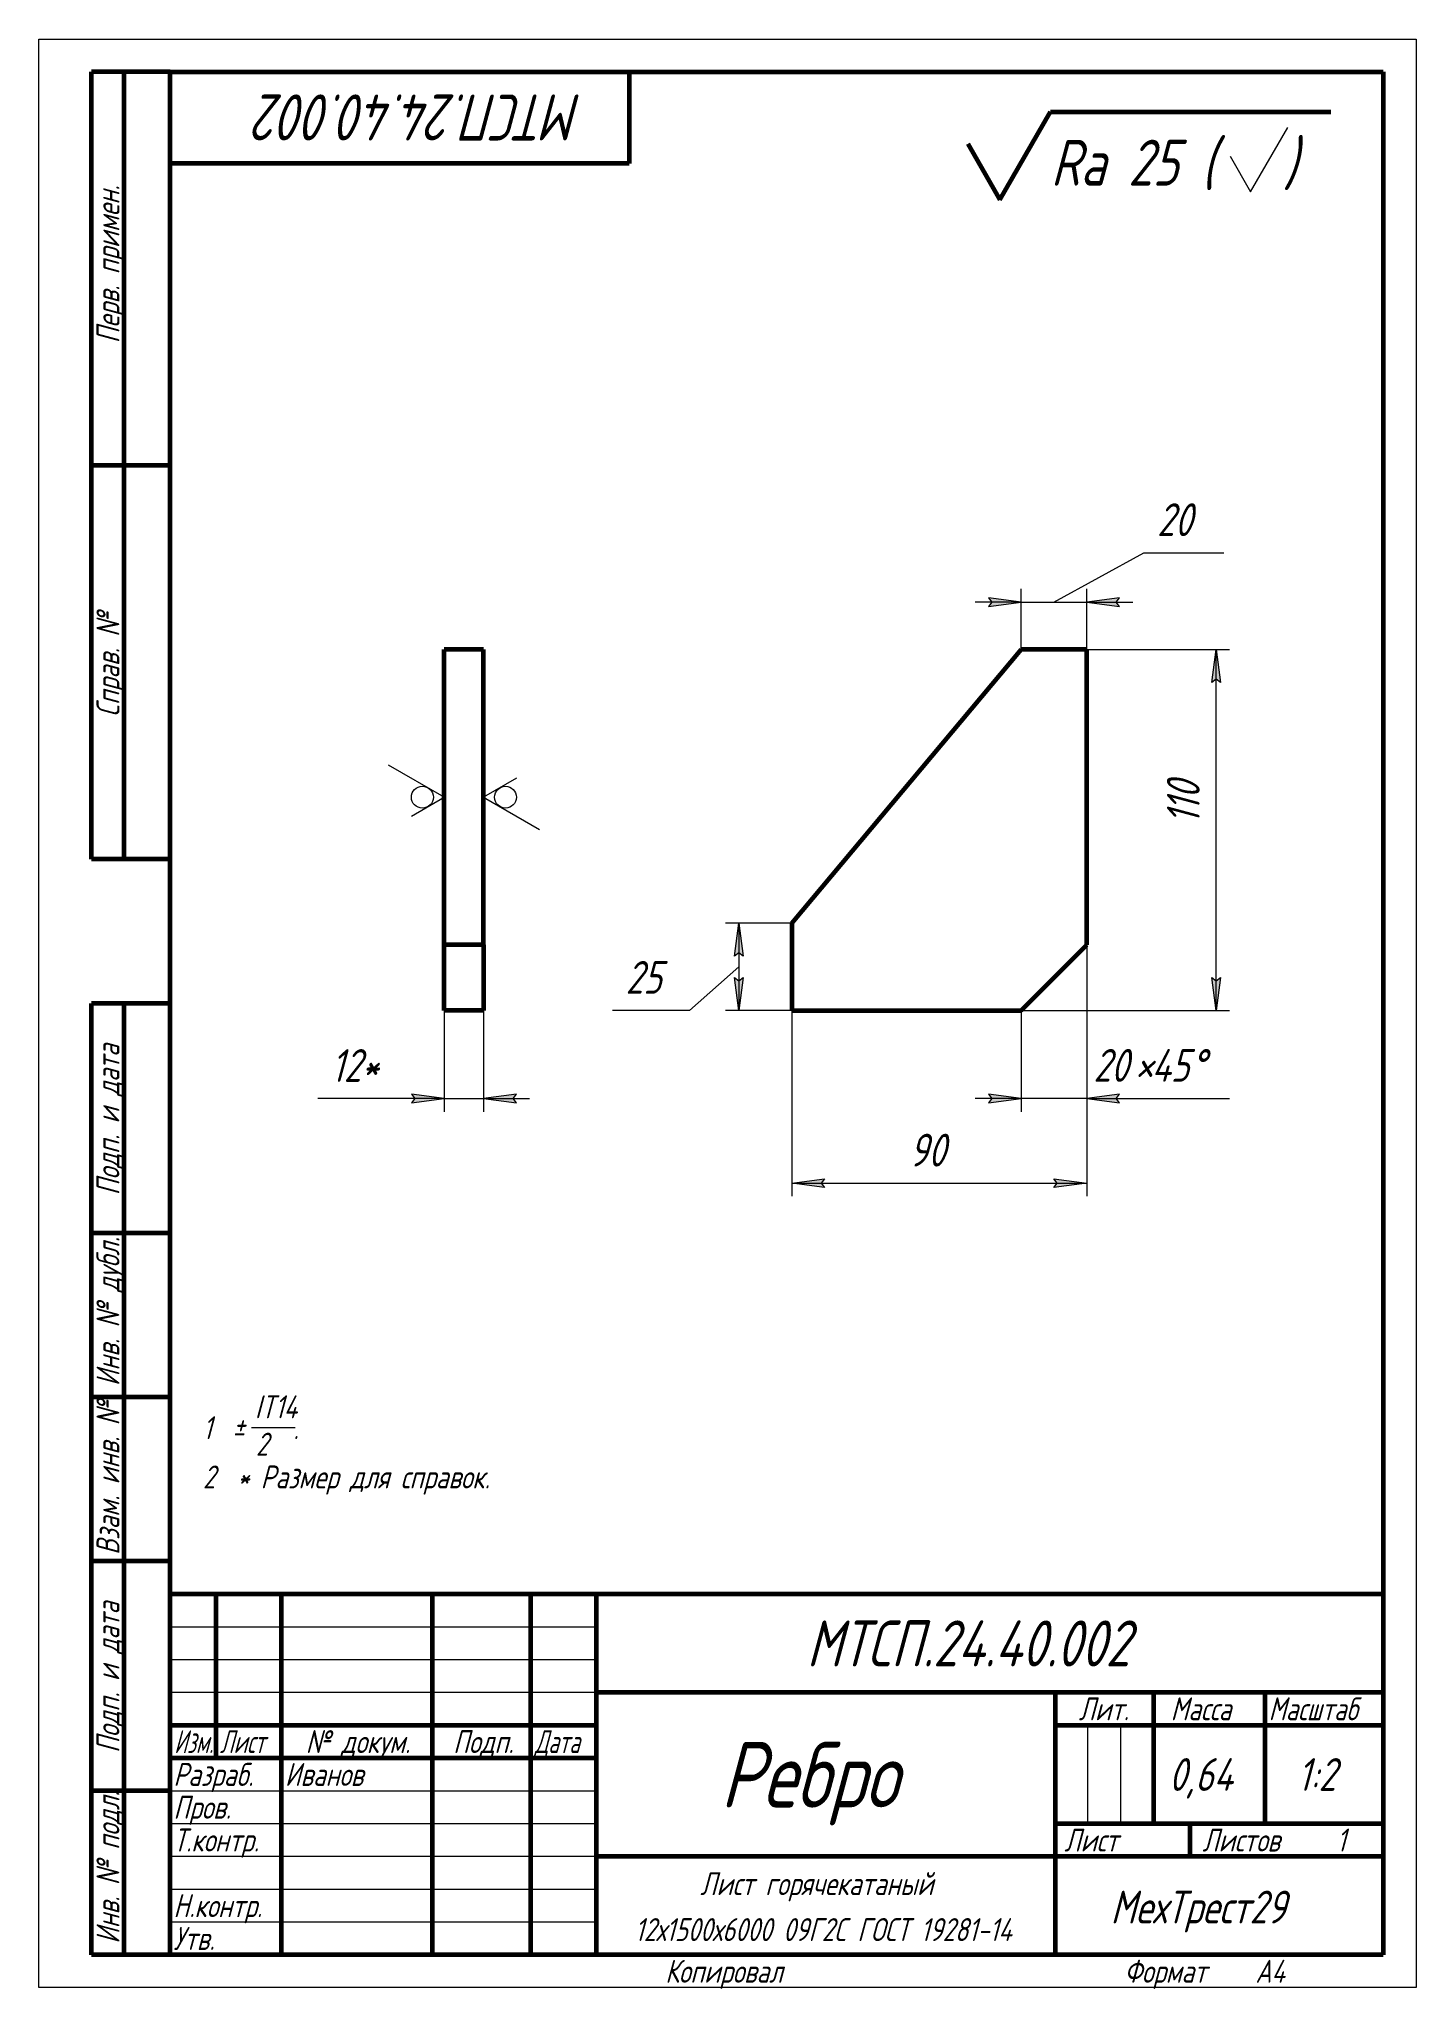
# Model space of a CAD drawing. Header units: millimetres. Extents: x 0 to 210, y 0 to 297.
import ezdxf

# ---------------------------------------------------------------- set-up
doc = ezdxf.new("R2010")
doc.units = ezdxf.units.MM
doc.linetypes.add('K5LT_BASIC', pattern=[0])
doc.linetypes.add('K5LT_THIN', pattern=[0])
doc.layers.add('Системный слой', color=7, linetype='Continuous')
doc.styles.add('KDIMTEXTSTYLE', font='GOST_AU.SHX', dxfattribs={"width": 0.96, "oblique": 15, "height": 5})
doc.styles.add('KTEXTSTYLE', font='GOST_AU.SHX', dxfattribs={"width": 0.96, "height": 5})
doc.dimstyles.new('KDIMSTYLE (0.50)', dxfattribs={"dimtxt": 5, "dimasz": 1, "dimexe": 2, "dimexo": 0, "dimgap": 1, "dimtad": 1, "dimlfac": 2, "dimtxsty": 'KDIMTEXTSTYLE', "dimsah": 1, "dimcen": 0, "dimdle": 1, "dimadec": 0, "dimazin": 0, "dimtfac": 0.667, "dimtmove": 0, "dimatfit": 3, "dimfxl": 1, "dimtvp": 1, "dimtolj": 1, "dimtzin": 0, "dimarcsym": 0})

# ---------------------------------------------------------------- blocks, each defined once
blk = doc.blocks.new('D0')
at = {"layer": 'Системный слой'}
for points in [[(119.79, 121.94), (119.29, 122.6), (119.79, 123.26), (114.79, 122.6)], [(159.79, 122.6), (154.79, 123.26), (155.29, 122.6), (154.79, 121.94)]]:
    blk.add_hatch(color=7, dxfattribs=at).paths.add_polyline_path(points)
at = {"layer": 'Системный слой', "color": 7, "linetype": 'K5LT_THIN', "lineweight": 18}
for p, q in [((159.79, 158.93), (159.79, 120.6)), ((114.79, 148.93), (114.79, 120.6)), ((114.79, 122.6), (119.79, 123.26)), ((119.79, 121.94), (114.79, 122.6)), ((119.79, 123.26), (119.29, 122.6)), ((119.29, 122.6), (119.79, 121.94)), ((155.29, 122.6), (154.79, 123.26)), ((154.79, 123.26), (159.79, 122.6)), ((159.79, 122.6), (154.79, 121.94)), ((154.79, 121.94), (155.29, 122.6))]:
    blk.add_line(p, q, dxfattribs=at)
blk.add_wipeout([(132.7, 123.6), (132.7, 130.74), (140.55, 130.74), (140.55, 123.6)]).dxf.layer = 'Системный слой'
blk.add_line((114.79, 122.6), (159.79, 122.6), dxfattribs=at)
at = {"layer": 'Системный слой', "color": 7, "insert": (132.7, 130.14), "char_height": 5, "attachment_point": 1, "style": 'KTEXTSTYLE'}
blk.add_mtext('\\H3.5;\\W0.965;\\Q15;\\Q15;\\H5.00;90', dxfattribs=at)
blk = doc.blocks.new('KDIMARROW_01')
at = {"layer": 'Системный слой'}
blk.add_hatch(color=0, dxfattribs=at).paths.add_polyline_path([(0, 0), (-5, 0.66), (-4.5, 0), (-5, -0.66)])
at = {"layer": 'Системный слой', "color": 0, "linetype": 'K5LT_THIN', "lineweight": 18}
for p, q in [((-4.5, 0), (-5, 0.66)), ((-5, 0.66), (0, 0)), ((0, 0), (-5, -0.66)), ((-5, -0.66), (-4.5, 0)), ((0, 0), (-1, 0))]:
    blk.add_line(p, q, dxfattribs=at)
blk = doc.blocks.new('D1')
at = {"layer": 'Системный слой'}
blk.add_hatch(color=7, dxfattribs=at).paths.add_polyline_path([(144.79, 134.85), (149.79, 135.5), (144.79, 136.16), (145.29, 135.5)])
at = {"layer": 'Системный слой', "color": 7, "linetype": 'K5LT_THIN', "lineweight": 18}
for p, q in [((149.79, 148.93), (149.79, 133.5)), ((149.79, 135.5), (142.79, 135.5)), ((149.79, 135.5), (144.79, 136.16)), ((144.79, 136.16), (145.29, 135.5)), ((145.29, 135.5), (144.79, 134.85)), ((144.79, 134.85), (149.79, 135.5))]:
    blk.add_line(p, q, dxfattribs=at)
blk.add_wipeout([(160.79, 136.5), (160.79, 143.76), (178.79, 143.76), (178.79, 136.5)]).dxf.layer = 'Системный слой'
at = {"layer": 'Системный слой'}
blk.add_hatch(color=7, dxfattribs=at).paths.add_polyline_path([(164.29, 135.5), (164.79, 136.16), (159.79, 135.5), (164.79, 134.85)])
at = {"layer": 'Системный слой', "color": 7, "linetype": 'K5LT_THIN', "lineweight": 18}
for p, q in [((159.79, 158.93), (159.79, 133.5)), ((159.79, 135.5), (149.79, 135.5)), ((164.79, 136.16), (159.79, 135.5)), ((159.79, 135.5), (164.79, 134.85)), ((159.79, 135.5), (166.79, 135.5)), ((159.79, 135.5), (181.54, 135.5)), ((164.29, 135.5), (164.79, 136.16)), ((164.79, 134.85), (164.29, 135.5))]:
    blk.add_line(p, q, dxfattribs=at)
at = {"layer": 'Системный слой', "color": 7, "char_height": 5, "attachment_point": 1, "style": 'KTEXTSTYLE'}
for s, insert in [('\\H3.5;\\W0.965;\\Q15;\\Q15;\\H5.00;20', (160.79, 143.06)), ('\\H3.5;\\W0.965;\\Q15;\\Q15;\\H5.00;45', (169.65, 143.06)), ('\\H3.5;\\W0.965;\\Q15;\\Q15;\\H5.00;°', (175.6, 143.06)), ('\\H3.5;\\W0.965;\\Q15;\\Q15;\\H5.00;×', (167.14, 143.06))]:
    blk.add_mtext(s, dxfattribs=dict(at, insert=insert))
blk = doc.blocks.new('KDIMARROW_02')
at = {"layer": 'Системный слой'}
blk.add_hatch(color=0, dxfattribs=at).paths.add_polyline_path([(4.5, 0), (5, 0.66), (0, 0), (5, -0.66)])
at = {"layer": 'Системный слой', "color": 0, "linetype": 'K5LT_THIN', "lineweight": 18}
for p, q in [((0, 0), (-1, 0)), ((5, 0.66), (0, 0)), ((0, 0), (5, -0.66)), ((0, 0), (7, 0)), ((4.5, 0), (5, 0.66)), ((5, -0.66), (4.5, 0))]:
    blk.add_line(p, q, dxfattribs=at)
blk = doc.blocks.new('D2')
at = {"layer": 'Системный слой'}
for points in [[(180.2, 198.93), (179.54, 203.93), (178.88, 198.93), (179.54, 199.43)], [(179.54, 148.93), (180.2, 153.93), (179.54, 153.43), (178.88, 153.93)]]:
    blk.add_hatch(color=7, dxfattribs=at).paths.add_polyline_path(points)
at = {"layer": 'Системный слой', "color": 7, "linetype": 'K5LT_THIN', "lineweight": 18}
for p, q in [((159.32, 203.93), (181.54, 203.93)), ((178.88, 198.93), (179.54, 203.93)), ((179.54, 203.93), (180.2, 198.93)), ((179.54, 199.43), (178.88, 198.93)), ((180.2, 198.93), (179.54, 199.43)), ((179.54, 148.93), (178.88, 153.93)), ((178.88, 153.93), (179.54, 153.43)), ((179.54, 153.43), (180.2, 153.93)), ((180.2, 153.93), (179.54, 148.93)), ((149.79, 148.93), (181.54, 148.93))]:
    blk.add_line(p, q, dxfattribs=at)
blk.add_wipeout([(178.54, 177.32), (171.41, 177.32), (171.41, 186.18), (178.54, 186.18)]).dxf.layer = 'Системный слой'
blk.add_line((179.54, 148.93), (179.54, 203.93), dxfattribs=at)
at = {"layer": 'Системный слой', "color": 7, "insert": (172.01, 177.32), "char_height": 5, "attachment_point": 1, "rotation": 90, "style": 'KTEXTSTYLE'}
blk.add_mtext('\\H3.5;\\W0.965;\\Q15;\\Q15;\\H5.00;110', dxfattribs=at)
blk = doc.blocks.new('D3')
at = {"layer": 'Системный слой'}
for points in [[(149.79, 211.17), (144.79, 211.83), (145.29, 211.17), (144.79, 210.51)], [(164.29, 211.17), (164.79, 211.83), (159.79, 211.17), (164.79, 210.51)]]:
    blk.add_hatch(color=7, dxfattribs=at).paths.add_polyline_path(points)
at = {"layer": 'Системный слой', "color": 7, "linetype": 'K5LT_THIN', "lineweight": 18}
for p, q in [((154.79, 211.17), (168.51, 218.69)), ((149.79, 211.17), (142.79, 211.17)), ((149.79, 211.17), (144.79, 211.83)), ((144.79, 211.83), (145.29, 211.17)), ((145.29, 211.17), (144.79, 210.51)), ((144.79, 210.51), (149.79, 211.17)), ((149.79, 203.93), (149.79, 213.17)), ((149.79, 211.17), (159.79, 211.17)), ((159.79, 203.93), (159.79, 213.17)), ((164.79, 211.83), (159.79, 211.17)), ((159.79, 211.17), (164.79, 210.51)), ((159.79, 211.17), (166.79, 211.17)), ((164.29, 211.17), (164.79, 211.83)), ((164.79, 210.51), (164.29, 211.17))]:
    blk.add_line(p, q, dxfattribs=at)
blk.add_wipeout([(170.51, 219.69), (170.51, 226.83), (178.35, 226.83), (178.35, 219.69)]).dxf.layer = 'Системный слой'
blk.add_line((168.51, 218.69), (180.68, 218.69), dxfattribs=at)
at = {"layer": 'Системный слой', "color": 7, "insert": (170.51, 226.23), "char_height": 5, "attachment_point": 1, "style": 'KTEXTSTYLE'}
blk.add_mtext('\\H3.5;\\W0.965;\\Q15;\\Q15;\\H5.00;20', dxfattribs=at)
blk = doc.blocks.new('D4')
at = {"layer": 'Системный слой'}
for points in [[(107.38, 157.22), (106.72, 162.22), (106.06, 157.22), (106.72, 157.72)], [(106.72, 148.93), (107.38, 153.93), (106.72, 153.43), (106.06, 153.93)]]:
    blk.add_hatch(color=7, dxfattribs=at).paths.add_polyline_path(points)
at = {"layer": 'Системный слой', "color": 7, "linetype": 'K5LT_THIN', "lineweight": 18}
for p, q in [((114.79, 162.22), (104.72, 162.22)), ((106.06, 157.22), (106.72, 162.22)), ((106.72, 162.22), (107.38, 157.22)), ((106.72, 162.22), (106.72, 148.93)), ((106.72, 157.72), (106.06, 157.22)), ((107.38, 157.22), (106.72, 157.72)), ((106.72, 155.58), (99.23, 148.93)), ((106.72, 148.93), (106.06, 153.93)), ((106.06, 153.93), (106.72, 153.43)), ((106.72, 153.43), (107.38, 153.93)), ((107.38, 153.93), (106.72, 148.93)), ((114.79, 148.93), (104.72, 148.93))]:
    blk.add_line(p, q, dxfattribs=at)
blk.add_wipeout([(89.46, 149.93), (89.46, 157.07), (96.92, 157.07), (96.92, 149.93)]).dxf.layer = 'Системный слой'
blk.add_line((99.23, 148.93), (87.46, 148.93), dxfattribs=at)
at = {"layer": 'Системный слой', "color": 7, "insert": (89.46, 156.47), "char_height": 5, "attachment_point": 1, "style": 'KTEXTSTYLE'}
blk.add_mtext('\\H3.5;\\W0.965;\\Q15;\\Q15;\\H5.00;25', dxfattribs=at)
blk = doc.blocks.new('D5')
at = {"layer": 'Системный слой'}
for points in [[(56.8, 134.85), (61.8, 135.5), (56.8, 136.16), (57.3, 135.5)], [(72.3, 135.5), (72.8, 136.16), (67.8, 135.5), (72.8, 134.85)]]:
    blk.add_hatch(color=7, dxfattribs=at).paths.add_polyline_path(points)
at = {"layer": 'Системный слой', "color": 7, "linetype": 'K5LT_THIN', "lineweight": 18}
for p, q in [((61.8, 148.93), (61.8, 133.5)), ((67.8, 148.93), (67.8, 133.5)), ((61.8, 135.5), (56.8, 136.16)), ((56.8, 136.16), (57.3, 135.5)), ((57.3, 135.5), (56.8, 134.85)), ((56.8, 134.85), (61.8, 135.5)), ((61.8, 135.5), (56.82, 135.5)), ((61.8, 135.5), (67.8, 135.5)), ((72.8, 136.16), (67.8, 135.5)), ((67.8, 135.5), (72.8, 134.85)), ((67.8, 135.5), (74.8, 135.5)), ((72.3, 135.5), (72.8, 136.16)), ((72.8, 134.85), (72.3, 135.5))]:
    blk.add_line(p, q, dxfattribs=at)
blk.add_wipeout([(44.54, 136.5), (44.54, 143.64), (54.41, 143.64), (54.41, 136.5)]).dxf.layer = 'Системный слой'
for p, q in [((56.82, 135.5), (42.54, 135.5)), ((61.8, 135.5), (54.8, 135.5))]:
    blk.add_line(p, q, dxfattribs=at)
at = {"layer": 'Системный слой', "color": 7, "insert": (44.54, 143.04), "char_height": 5, "attachment_point": 1, "style": 'KTEXTSTYLE'}
blk.add_mtext('\\H3.5;\\W0.965;\\Q15;\\Q15;\\H5.00;12*', dxfattribs=at)
blk = doc.blocks.new('U0')
at = {"layer": 'Системный слой', "color": 7, "linetype": 'K5LT_THIN', "lineweight": 18}
for p, q in [((61.8, 181.43), (53.3, 186.34)), ((56.8, 178.54), (61.8, 181.43))]:
    blk.add_line(p, q, dxfattribs=at)
blk.add_arc((58.47, 181.43), 1.67, 0, 360, dxfattribs=at)
blk = doc.blocks.new('U1')
at = {"layer": 'Системный слой', "color": 7, "linetype": 'K5LT_THIN', "lineweight": 18}
for p, q in [((72.8, 184.32), (67.8, 181.43)), ((67.8, 181.43), (76.31, 176.52))]:
    blk.add_line(p, q, dxfattribs=at)
blk.add_arc((71.14, 181.43), 1.67, 0, 360, dxfattribs=at)
blk = doc.blocks.new('U2')
at = {"color": 7, "linetype": 'K5LT_THIN', "lineweight": 18}
for p, q in [((0, 0), (0, 297)), ((0, 297), (210, 297)), ((210, 297), (210, 0)), ((20, 55), (85, 55)), ((20, 50), (85, 50)), ((20, 45), (85, 45)), ((159.96, 25), (159.96, 40)), ((164.98, 25), (164.98, 40)), ((20, 30), (85, 30)), ((20, 25), (85, 25)), ((20, 20), (85, 20)), ((20, 15), (85, 15)), ((20, 10), (85, 10)), ((210, 0), (0, 0))]:
    blk.add_line(p, q, dxfattribs=at)
at = {"color": 150, "linetype": 'K5LT_BASIC', "lineweight": 60, "true_color": 0x0080ff}
for p, q in [((8, 172), (8, 292)), ((20, 292), (8, 292)), ((13, 172), (13, 292)), ((20, 5), (20, 292)), ((20, 292), (205, 292)), ((90, 292), (90, 278)), ((205, 292), (205, 5)), ((90, 278), (20, 278)), ((20, 232), (8, 232)), ((20, 172), (8, 172)), ((8, 5), (8, 150)), ((20, 150), (8, 150)), ((13, 5), (13, 150)), ((20, 115), (8, 115)), ((20, 90), (8, 90)), ((20, 65), (8, 65)), ((20, 60), (205, 60)), ((20, 5), (20, 60)), ((27, 35), (27, 60)), ((37, 5), (37, 60)), ((60, 5), (60, 60)), ((75, 5), (75, 60)), ((85, 5), (85, 60)), ((85, 45), (205, 45)), ((155, 5), (155, 45)), ((170, 25), (170, 45)), ((187, 25), (187, 45)), ((20, 40), (85, 40)), ((155, 40), (170, 40)), ((170, 40), (205, 40)), ((20, 35), (85, 35)), ((20, 30), (8, 30)), ((155, 25), (205, 25)), ((175.57, 20), (175.57, 25)), ((85, 20), (155, 20)), ((155, 20), (205, 20)), ((20, 5), (8, 5)), ((205, 5), (20, 5))]:
    blk.add_line(p, q, dxfattribs=at)
at = {"color": 7, "attachment_point": 1, "style": 'KTEXTSTYLE'}
for s, insert, char_height, rotation in [('\\H3.5;\\W0.965;\\Q15;\\Q15;\\H7.00;МТСП.24.40.002', (82.94, 281.55), 7, 180), ('\\H3.5;\\W0.965;\\Q15;\\Q15;Перв. примен.', (8.77, 250.61), 3.5, 90), ('\\H3.5;\\W0.965;\\Q15;\\Q15;Справ. №', (8.77, 193.68), 3.5, 90), ('\\H3.5;\\W0.965;\\Q15;\\Q15;Подп. и дата', (8.77, 120.75), 3.5, 90), ('\\H3.5;\\W0.965;\\Q15;\\Q15;Инв. № дубл.', (8.77, 91.67), 3.5, 90), ('\\H3.5;\\W0.965;\\Q15;\\Q15;Взам. инв. №', (8.77, 65.94), 3.5, 90), ('\\H3.5;\\W0.965;\\Q15;\\Q15;Подп. и дата', (8.77, 35.75), 3.5, 90), ('\\H3.5;\\W0.965;\\Q15;\\Q15;Инв. № подл.', (8.77, 6.67), 3.5, 90)]:
    blk.add_mtext(s, dxfattribs=dict(at, insert=insert, char_height=char_height, rotation=rotation))
for s, insert, char_height in [('\\H3.5;\\W0.965;\\Q15;\\Q15;\\H7.00;МТСП.24.40.002', (117.06, 55.95), 7), ('\\H3.5;\\W0.965;\\Q15;\\Q15;Лит.', (158.56, 44.23), 3.5), ('\\H3.5;\\W0.965;\\Q15;\\Q15;Масса', (172.58, 44.23), 3.5), ('\\H3.5;\\W0.965;\\Q15;\\Q15;\\W0.941;Масштаб', (187.52, 44.23), 3.5), ('\\H3.5;\\W0.965;\\Q15;\\Q15;\\W0.797;Изм.', (20.61, 39.23), 3.5), ('\\H3.5;\\W0.965;\\Q15;\\Q15;\\W0.807;Лист', (27.6, 39.23), 3.5), ('\\H3.5;\\W0.965;\\Q15;\\Q15;№ докум.', (40.67, 39.23), 3.5), ('\\H3.5;\\W0.965;\\Q15;\\Q15;Подп.', (63.15, 39.23), 3.5), ('\\H3.5;\\W0.965;\\Q15;\\Q15;\\W0.807;Дата', (75.6, 39.23), 3.5), ('\\H3.5;\\W0.965;\\Q15;\\Q15;\\H10.00;Ребро', (103.89, 37.43), 10), ('\\H3.5;\\W0.965;\\Q15;\\Q15;Разраб.', (20.5, 34.23), 3.5), ('\\H3.5;\\W0.965;\\Q15;\\Q15;Иванов', (37.5, 34.23), 3.5), ('\\H3.5;\\W0.965;\\Q15;\\Q15;\\H5.00;0,64', (172.3, 34.97), 5), ('\\H3.5;\\W0.965;\\Q15;\\Q15;\\H5.00;1:2', (191.92, 34.97), 5), ('\\H3.5;\\W0.965;\\Q15;\\Q15;Пров.', (20.5, 29.23), 3.5), ('\\H3.5;\\W0.965;\\Q15;\\Q15;Т.контр.', (20.5, 24.23), 3.5), ('\\H3.5;\\W0.965;\\Q15;\\Q15;Лист', (156.36, 24.23), 3.5), ('\\H3.5;\\W0.965;\\Q15;\\Q15;Листов', (177.41, 24.23), 3.5), ('\\H3.5;\\W0.965;\\Q15;\\Q15;1', (197.91, 24.23), 3.5), ('\\H3.5;\\W0.965;\\Q15;\\Q15;Лист горячекатаный', (100.84, 17.58), 3.5), ('\\H3.5;\\W0.965;\\Q15;\\Q15;Н.контр.', (20.5, 14.23), 3.5), ('\\H3.5;\\W0.965;\\Q15;\\Q15;\\H5.00;МехТрест29', (163.41, 14.77), 5), ('\\H3.5;\\W0.965;\\Q15;\\Q15;Утв.', (20.5, 9.23), 3.5), ('\\H3.5;\\W0.965;\\Q15;\\Q15;   12х1500х6000 09Г2С ГОСТ 19281-14', (85.66, 10.58), 3.5), ('\\H3.5;\\W0.965;\\Q15;\\Q15;Копировал', (95.5, 4.23), 3.5), ('\\H3.5;\\W0.965;\\Q15;\\Q15;Формат', (165.5, 4.23), 3.5), ('\\H3.5;\\W0.965;\\Q15;\\Q15;A4', (185.5, 4.23), 3.5)]:
    blk.add_mtext(s, dxfattribs=dict(at, insert=insert, char_height=char_height))
blk = doc.blocks.new('U3')
at = {"color": 7, "linetype": 'K5LT_THIN', "lineweight": 18}
blk.add_line((32.41, 85.34), (39.08, 85.34), dxfattribs=at)
at = {"color": 7, "char_height": 3.5, "attachment_point": 1, "style": 'KTEXTSTYLE'}
for s, insert in [('\\H3.5;\\W0.965;\\Q15;\\Q15;IT14', (32.93, 90.26)), ('\\H3.5;\\W0.965;\\Q15;\\Q15;1', (25, 87.09)), ('\\H3.5;\\W0.965;\\Q15;\\Q15;±', (29.48, 87.09)), ('\\H3.5;\\W0.965;\\Q15;\\Q15;2', (33.08, 84.57)), ('\\H3.5;\\W0.965;\\Q15;\\Q15;.', (38.79, 87.09)), ('\\H3.5;\\W0.965;\\Q15;\\Q15;2', (25, 79.57)), ('\\H3.5;\\W0.965;\\Q15;\\Q15;* Размер для справок.', (30.22, 79.57))]:
    blk.add_mtext(s, dxfattribs=dict(at, insert=insert))
blk = doc.blocks.new('U4')
at = {"color": 150, "linetype": 'K5LT_BASIC', "lineweight": 60, "true_color": 0x0080ff}
for p, q in [((146.55, 272.51), (154.28, 285.91)), ((154.28, 285.91), (197, 285.91)), ((141.64, 281.01), (146.55, 272.51))]:
    blk.add_line(p, q, dxfattribs=at)
at = {"color": 7, "linetype": 'K5LT_THIN', "lineweight": 18}
for p, q in [((184.77, 273.69), (190.45, 283.49)), ((181.67, 279.13), (184.77, 273.69))]:
    blk.add_line(p, q, dxfattribs=at)
at = {"color": 7, "char_height": 7, "attachment_point": 1, "style": 'KTEXTSTYLE'}
for s, insert in [('\\H3.5;\\W0.965;\\Q15;\\Q15;\\H7.00;Ra 25 (', (154.28, 281.65)), ('\\H3.5;\\W0.965;\\Q15;\\Q15;\\H7.00;)', (189.75, 281.65))]:
    blk.add_mtext(s, dxfattribs=dict(at, insert=insert))

msp = doc.modelspace()

# ---------------------------------------------------------------- linework, layer by layer
at = {"layer": 'Системный слой', "color": 150, "linetype": 'K5LT_BASIC', "lineweight": 60, "true_color": 0x0080ff}
for p, q in [((67.8026, 203.9308), (61.8026, 203.9308)), ((61.8026, 158.9308), (61.8026, 203.9308)), ((67.8026, 158.9308), (67.8026, 203.9308)), ((149.788, 203.9308), (114.788, 162.2194)), ((159.788, 203.9308), (149.788, 203.9308)), ((159.788, 158.9308), (159.788, 203.9308)), ((114.788, 162.2194), (114.788, 148.9308)), ((67.8026, 158.9308), (61.8026, 158.9308)), ((61.8026, 148.9308), (61.8026, 158.9308)), ((67.8026, 158.9308), (67.8026, 148.9308)), ((149.788, 148.9308), (159.788, 158.9308)), ((67.8026, 148.9308), (61.8026, 148.9308)), ((114.788, 148.9308), (149.788, 148.9308))]:
    msp.add_line(p, q, dxfattribs=at)

# ---------------------------------------------------------------- block references
for name in ['U4', 'U3']:
    msp.add_blockref(name, (0, 0))
at = {"layer": 'Системный слой'}
for name in ['U0', 'U1']:
    msp.add_blockref(name, (0, 0), dxfattribs=at)

# ---------------------------------------------------------------- next in the draw order: dimensions: what is measured, and where the dimension line sits
at = {"layer": 'Системный слой', "color": 7}
for base, p1, p2, override, picture, middle in [((114.788, 122.6006), (159.788, 158.9308), (114.788, 148.9308), {"dimexo": 0, "dimpost": '\\H5.0;\\W0.965;\\Q15;<>', "dimblk1": 'KDIMARROW_01', "dimblk2": 'KDIMARROW_01', "dimse1": 0, "dimse2": 0, "dimclrt": 7, "dimtol": 1, "dimtp": 0, "dimtm": 0, "dimtdec": 5, "dimtolj": 1}, 'D0', (136.788, 122.6006)), ((61.8026, 135.5034), (67.8026, 148.9308), (61.8026, 148.9308), {"dimexo": 0, "dimpost": '\\H5.0;\\W0.965;\\Q15;<>\\H5.0;\\W0.965;\\Q15;\\Q15;*', "dimblk1": 'KDIMARROW_02', "dimblk2": 'KDIMARROW_02', "dimse1": 0, "dimse2": 0, "dimclrt": 7, "dimtol": 1, "dimtp": 0, "dimtm": 0, "dimtdec": 5, "dimtolj": 1}, 'D5', (49.6792, 135.5034))]:
    dim = msp.add_linear_dim(base=base, p1=p1, p2=p2, dimstyle='KDIMSTYLE (0.50)', override=override, dxfattribs=at)
    dim.commit()
    dim.dimension.update_dxf_attribs({"geometry": picture, "text_midpoint": middle, "dimtype": 160})

# ---------------------------------------------------------------- next in the draw order: dimensions: what is measured, and where the dimension line sits
dim = msp.add_linear_dim(base=(106.7219, 162.2194), p1=(114.788, 148.9308), p2=(114.788, 162.2194), angle=90, text='\\H5.0;\\W0.965;\\Q15;\\H5.0;\\W0.965;\\Q15;\\Q15;25', dimstyle='KDIMSTYLE (0.50)', override={"dimexo": 0, "dimtoh": 1, "dimblk1": 'KDIMARROW_01', "dimblk2": 'KDIMARROW_01', "dimse1": 0, "dimse2": 0, "dimclrt": 7, "dimtmove": 1, "dimtolj": 1}, dxfattribs=at)
dim.commit()
dim.dimension.update_dxf_attribs({"geometry": 'D4', "text_midpoint": (97.229, 148.9308), "dimtype": 160})
dim = msp.add_linear_dim(base=(159.788, 135.5034), p1=(149.788, 148.9308), p2=(159.788, 158.9308), dimstyle='KDIMSTYLE (0.50)', override={"dimexo": 0, "dimpost": '\\H5.0;\\W0.965;\\Q15;<>\\H5.0;\\W0.965;\\Q15;\\Q15;\\Q15;\\Q15;45\\Q15;\\Q15;', "dimblk1": 'KDIMARROW_02', "dimblk2": 'KDIMARROW_02', "dimse1": 0, "dimse2": 0, "dimclrt": 7, "dimtol": 1, "dimtp": 0, "dimtm": 0, "dimtdec": 5, "dimtolj": 1}, dxfattribs=at)
dim.commit()
dim.dimension.update_dxf_attribs({"geometry": 'D1', "text_midpoint": (170.1646, 135.5034), "dimtype": 160})

# ---------------------------------------------------------------- next in the draw order: dimensions: what is measured, and where the dimension line sits
dim = msp.add_linear_dim(base=(179.5413, 148.9308), p1=(159.3244, 203.9308), p2=(149.788, 148.9308), angle=90, dimstyle='KDIMSTYLE (0.50)', override={"dimexo": 0, "dimpost": '\\H5.0;\\W0.965;\\Q15;<>', "dimblk1": 'KDIMARROW_01', "dimblk2": 'KDIMARROW_01', "dimse1": 0, "dimse2": 0, "dimclrt": 7, "dimtol": 1, "dimtp": 0, "dimtm": 0, "dimtdec": 5, "dimtolj": 1}, dxfattribs=at)
dim.commit()
dim.dimension.update_dxf_attribs({"geometry": 'D2', "text_midpoint": (179.5413, 181.9308), "dimtype": 160})

# ---------------------------------------------------------------- next in the draw order: dimensions: what is measured, and where the dimension line sits
dim = msp.add_linear_dim(base=(149.788, 211.1706), p1=(159.788, 203.9308), p2=(149.788, 203.9308), dimstyle='KDIMSTYLE (0.50)', override={"dimexo": 0, "dimtoh": 1, "dimpost": '\\H5.0;\\W0.965;\\Q15;<>', "dimblk1": 'KDIMARROW_02', "dimblk2": 'KDIMARROW_02', "dimse1": 0, "dimse2": 0, "dimclrt": 7, "dimtol": 1, "dimtp": 0, "dimtm": 0, "dimtdec": 5, "dimtmove": 1, "dimtolj": 1}, dxfattribs=at)
dim.commit()
dim.dimension.update_dxf_attribs({"geometry": 'D3', "text_midpoint": (170.511, 218.6912), "dimtype": 160})

# ---------------------------------------------------------------- next in the draw order: block references
msp.add_blockref('U2', (0, 0))

doc.saveas('drawing.dxf')
